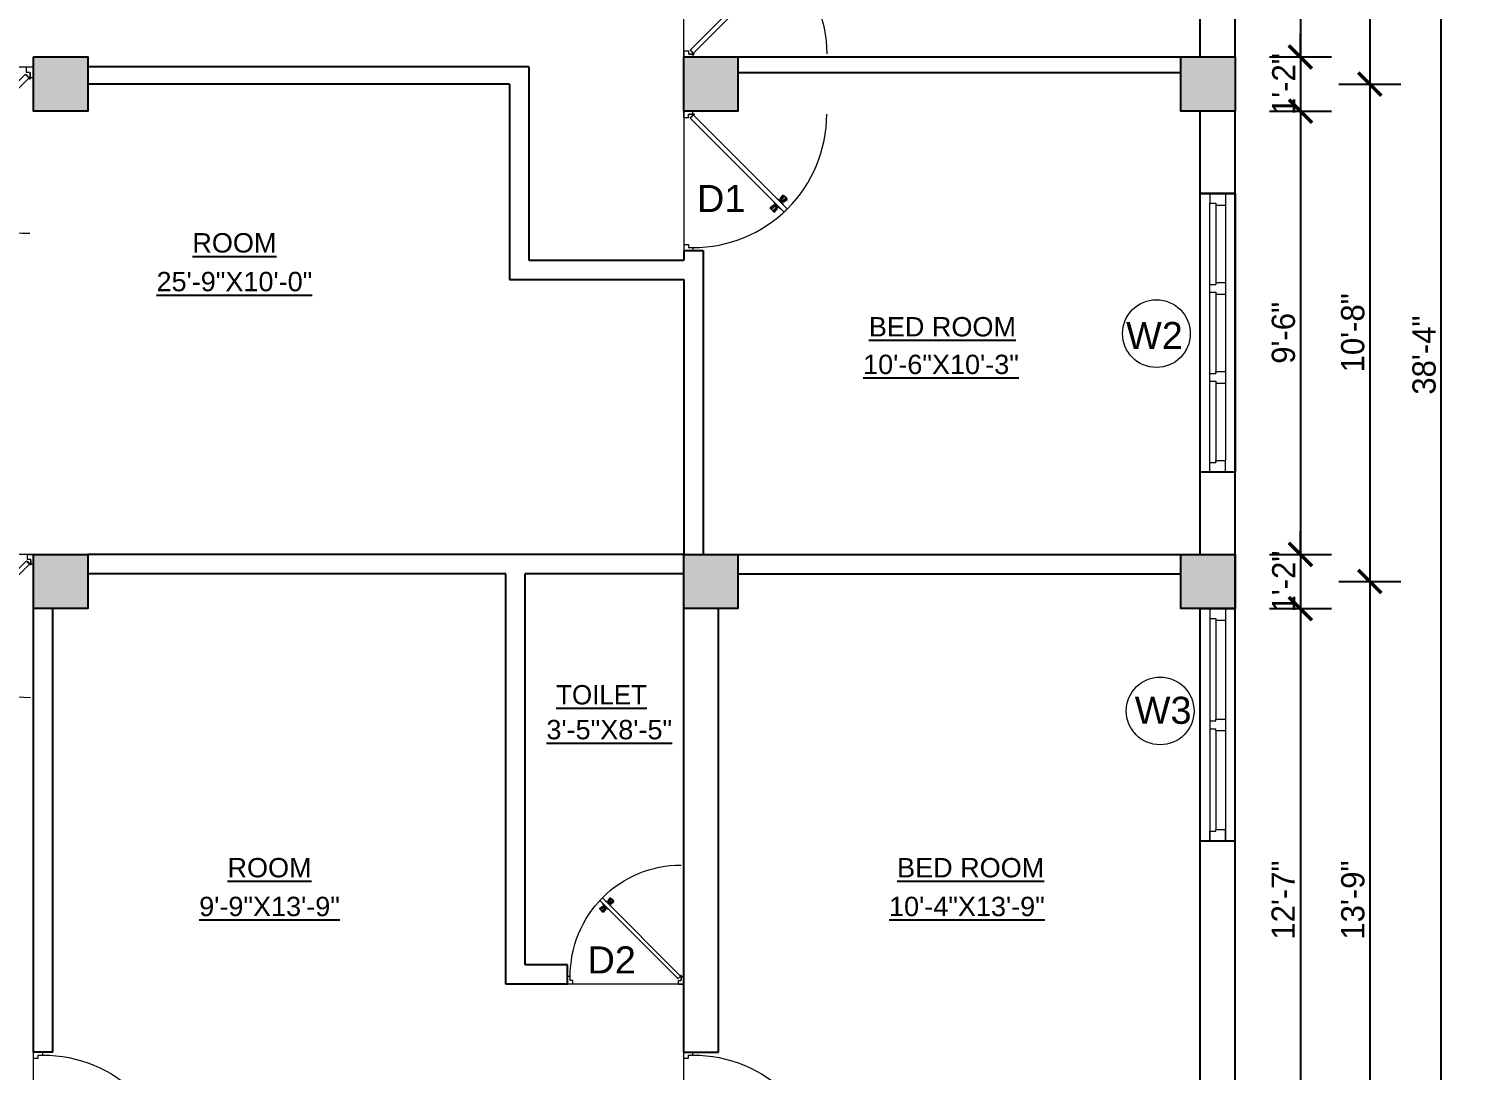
# Model space of a CAD drawing. Header units: inches. Extents: x 1397 to 20304, y -27267 to -746.
# Drawn here: x 10159.1 to 10532, y -17911 to -17642.1 of the extents above; entities that cross this region are included whole.
import ezdxf

# ---------------------------------------------------------------- set-up
doc = ezdxf.new("R2010")
doc.units = ezdxf.units.IN
doc.header["$LTSCALE"] = 17
doc.header["$MEASUREMENT"] = 0
for name, color, linetype, lineweight in [('25 BOT BAR', 12, 'Continuous', 25), ('DOOR & WIN', 1, 'Continuous', 25), ('OUTLINE', 1, 'Continuous', 25), ('PUERTAS', 7, 'Continuous', 9), ('TEXT', 231, 'Continuous', 20), ('WINDOW FRAME PLAN', 162, 'Continuous', 18)]:
    doc.layers.add(name, color=color, linetype=linetype, lineweight=lineweight)
doc.styles.add('ARCHITECTURE', font='stylu.ttf')
doc.styles.add('DIMTEXT', font='arial.ttf', dxfattribs={"height": 6})
doc.dimstyles.new('8 SCALE', dxfattribs={"dimscale": 0, "dimtxt": 6, "dimasz": 6, "dimexe": 8, "dimexo": 8, "dimgap": 1.25, "dimtad": 1, "dimdec": 0, "dimzin": 3, "dimdsep": 46, "dimlunit": 4, "dimtxsty": 'ARCHITECTURE', "dimblk": 'ARCHTICK', "dimcen": 8, "dimdle": 8, "dimclrd": 5, "dimclre": 5, "dimclrt": 7, "dimadec": 0, "dimazin": 0, "dimtfac": 0.75, "dimtdec": 0, "dimtix": 1, "dimtmove": 2, "dimatfit": 3, "dimldrblk": 'ARCHTICK', "dimfxl": 8, "dimfxlon": 1, "dimtolj": 1, "dimtzin": 0, "dimlwd": -1, "dimlwe": -1, "dimarcsym": 0})

# ---------------------------------------------------------------- blocks, each defined once
blk = doc.blocks.new('3ft')
at = {"layer": 'PUERTAS', "color": 6}
for p, q in [((1.01, 2.52), (25.23, 26.74)), ((26.05, 25.92), (25.23, 26.74)), ((26.05, 25.92), (1.77, 1.64)), ((0, 2.4), (0, 0)), ((0.72, 2.4), (0, 2.4)), ((1.6, 0), (0, 0)), ((0.72, 1.52), (0.72, 2.44)), ((0.8, 1.52), (0.72, 1.52)), ((0.8, 1.52), (0.8, 2.41)), ((0.8, 1.2), (0.8, 1.52)), ((1.6, 1.2), (0.8, 1.2)), ((1.57, 1.84), (0.94, 2.47)), ((1.63, 1.89), (0.97, 2.55)), ((1.63, 1.89), (1.57, 1.84)), ((1.77, 1.64), (1.57, 1.84)), ((1.6, 0), (1.6, 1.2)), ((34.4, 0), (34.4, 1.2)), ((34.4, 1.2), (35.2, 1.2)), ((34.4, 0), (36, 0)), ((35.2, 1.2), (35.2, 2.4)), ((35.2, 2.4), (36, 2.4)), ((36, 0), (36, 2.4))]:
    blk.add_line(p, q, dxfattribs=at)
at = {"layer": 'PUERTAS', "color": 1}
for p, q in [((21.67, 25.73), (22.17, 26.23)), ((21.7, 25.82), (22.14, 26.26)), ((22.58, 26.7), (22.14, 26.26)), ((22.67, 26.73), (22.17, 26.23)), ((22.61, 26.67), (22.58, 26.7)), ((23.45, 25.91), (22.79, 26.73)), ((22.49, 24.95), (21.67, 25.61)), ((21.73, 25.79), (21.7, 25.82)), ((22.6, 24.96), (23.02, 25.38)), ((22.61, 24.25), (22.92, 24.72)), ((22.62, 24.13), (22.61, 24.14)), ((22.7, 25.07), (22.71, 25.06)), ((22.82, 25.06), (23.08, 25.32)), ((22.94, 24.95), (22.83, 25.07)), ((22.92, 24.72), (22.92, 24.72)), ((22.93, 24.94), (23.19, 25.21)), ((22.93, 24.84), (22.93, 24.83)), ((23.44, 25.81), (23.02, 25.38)), ((23.34, 25.58), (23.08, 25.32)), ((23.46, 25.47), (23.19, 25.21)), ((23.33, 25.7), (23.34, 25.69)), ((23.45, 25.46), (23.33, 25.57)), ((23.44, 23.31), (23.45, 23.3)), ((23.56, 23.3), (24.03, 23.61)), ((23.57, 25.47), (23.57, 25.47)), ((24.15, 25.79), (23.68, 25.48)), ((23.68, 25.48), (23.68, 25.48)), ((24.03, 23.61), (24.03, 23.62)), ((24.14, 23.62), (24.14, 23.62)), ((24.25, 23.62), (24.51, 23.89)), ((24.27, 25.78), (24.26, 25.79)), ((24.26, 23.29), (24.69, 23.71)), ((24.26, 23.63), (24.37, 23.52)), ((24.26, 23.18), (24.92, 22.37)), ((24.37, 23.52), (24.63, 23.77)), ((24.37, 23.4), (24.37, 23.4)), ((24.78, 24.15), (24.51, 23.89)), ((24.89, 24.03), (24.63, 23.77)), ((25.11, 24.14), (24.69, 23.71)), ((24.77, 24.14), (24.88, 24.03)), ((24.79, 24.38), (24.78, 24.37)), ((24.78, 24.26), (24.78, 24.26)), ((25.1, 24.84), (24.79, 24.38)), ((25, 24.03), (25, 24.03)), ((25.04, 22.36), (25.54, 22.86)), ((25.09, 24.96), (25.1, 24.95)), ((25.1, 22.42), (25.13, 22.39)), ((25.13, 22.39), (25.57, 22.83)), ((25.22, 24.14), (26.03, 23.48)), ((26.04, 23.37), (25.54, 22.86)), ((26.01, 23.27), (25.57, 22.83)), ((25.98, 23.3), (26.01, 23.27))]:
    blk.add_line(p, q, dxfattribs=at)
at = {"layer": 'PUERTAS', "color": 8}
for p, q in [((22.13, 26.28), (21.98, 26.13)), ((22.13, 26.28), (22.27, 26.42)), ((22.29, 26.41), (22.27, 26.42)), ((23.16, 25.52), (22.34, 26.39)), ((23.3, 25.66), (22.5, 26.56)), ((23.41, 25.77), (22.65, 26.71)), ((23.46, 25.83), (22.72, 26.75)), ((22.57, 24.94), (21.65, 25.68)), ((22.63, 24.99), (21.69, 25.75)), ((22.74, 25.1), (21.84, 25.9)), ((22.88, 25.24), (22.01, 26.06)), ((22.69, 24.32), (23.02, 24.83)), ((22.95, 24.96), (22.84, 25.07)), ((22.98, 24.99), (22.86, 25.1)), ((23.03, 25.04), (22.91, 25.15)), ((22.91, 24.53), (23.1, 24.91)), ((23.11, 25.12), (22.99, 25.23)), ((23.13, 24.76), (23.18, 24.99)), ((23.28, 25.3), (23.17, 25.41)), ((23.36, 25.37), (23.25, 25.49)), ((23.31, 24.94), (23.28, 25.08)), ((23.41, 25.43), (23.3, 25.54)), ((23.46, 25.09), (23.32, 25.13)), ((23.44, 25.45), (23.33, 25.56)), ((23.64, 25.27), (23.41, 25.22)), ((23.87, 25.49), (23.49, 25.3)), ((24.08, 25.71), (23.57, 25.38)), ((23.63, 23.38), (24.14, 23.72)), ((23.84, 23.6), (24.22, 23.79)), ((24.07, 23.82), (24.3, 23.88)), ((24.25, 24), (24.39, 23.97)), ((24.25, 23.26), (24.99, 22.34)), ((24.27, 23.64), (24.38, 23.53)), ((24.3, 23.67), (24.41, 23.56)), ((24.3, 23.32), (25.06, 22.38)), ((24.35, 23.72), (24.46, 23.61)), ((24.4, 24.15), (24.43, 24.01)), ((24.41, 23.43), (25.2, 22.53)), ((24.43, 23.8), (24.54, 23.69)), ((24.58, 24.33), (24.52, 24.1)), ((24.55, 23.57), (25.37, 22.7)), ((24.6, 23.97), (24.72, 23.86)), ((24.8, 24.56), (24.61, 24.18)), ((25.02, 24.77), (24.68, 24.26)), ((24.68, 24.05), (24.79, 23.94)), ((24.73, 24.1), (24.85, 23.99)), ((24.76, 24.13), (24.87, 24.02)), ((24.83, 23.85), (25.7, 23.03)), ((24.97, 23.99), (25.87, 23.2)), ((25.08, 24.1), (26.02, 23.34)), ((25.14, 24.15), (26.06, 23.41)), ((25.58, 22.82), (25.43, 22.67)), ((25.58, 22.82), (25.73, 22.97)), ((25.72, 22.98), (25.73, 22.97)), ((0, 0), (36, 0))]:
    blk.add_line(p, q, dxfattribs=at)
at = {"layer": 'PUERTAS', "color": 2}
for p, q in [((21.99, 26.11), (21.98, 26.13)), ((25.42, 22.68), (25.43, 22.67))]:
    blk.add_line(p, q, dxfattribs=at)
at = {"layer": 'PUERTAS', "color": 6}
for radius in [0.155, 0.0752]:
    blk.add_circle((0.82, 2.56), radius, dxfattribs=at)
blk.add_arc((0.82, 2.56), 34.38, 359.7285, 90.0333, dxfattribs=at)
at = {"layer": 'PUERTAS', "color": 1}
for centre, start, end in [((22.73, 26.68), 38.9236, 135), ((22.54, 25.01), 231.0764, 315), ((22.67, 24.2), 135, 225), ((22.77, 25.12), 225, 315), ((22.99, 24.89), 135, 219.7428), ((22.87, 24.78), 315, 39.7428), ((23.28, 25.63), 315, 45), ((23.39, 25.86), 315, 38.9236), ((23.51, 23.36), 225, 315), ((23.51, 25.41), 50.2572, 135), ((23.62, 25.53), 230.2572, 315), ((24.09, 23.56), 50.2572, 135), ((24.2, 23.68), 230.2572, 315), ((24.2, 25.73), 45, 135), ((24.32, 23.23), 135, 218.9236), ((24.42, 23.46), 135, 225), ((24.84, 24.31), 135, 219.7428), ((24.72, 24.21), 315, 39.7428), ((24.94, 23.98), 45, 135), ((25.04, 24.89), 315, 45), ((25.17, 24.08), 51.0764, 135), ((25.98, 23.42), 315, 51.0764), ((24.98, 22.42), 218.9236, 315)]:
    blk.add_arc(centre, 0.08, start, end, dxfattribs=at)
blk = doc.blocks.new('*U2802')
at = {"color": 3, "xscale": -1}
blk.add_blockref('3ft', (42, 0), dxfattribs=at)
blk = doc.blocks.new('ffddd')
at = {"layer": 'DOOR & WIN'}
for p, q in [((-13345.31, -2388.07), (-13345.31, -2316.07)), ((-13336.31, -2316.07), (-13345.31, -2316.07)), ((-13336.31, -2316.07), (-13336.31, -2388.07)), ((-13336.31, -2388.07), (-13345.31, -2388.07)), ((-13336.31, -2388.07), (-13345.31, -2388.07))]:
    blk.add_line(p, q, dxfattribs=at)
at = {"layer": 'WINDOW FRAME PLAN'}
for p, q in [((-13342.81, -2316.07), (-13342.81, -2318.57)), ((-13342.81, -2385.57), (-13342.81, -2318.57)), ((-13342.81, -2318.57), (-13341.31, -2318.57)), ((-13341.31, -2318.57), (-13341.31, -2319.07)), ((-13341.31, -2319.07), (-13341.31, -2339.57)), ((-13341.31, -2319.07), (-13338.81, -2319.07)), ((-13338.81, -2316.07), (-13338.81, -2319.07)), ((-13338.81, -2319.07), (-13338.81, -2385.07)), ((-13342.81, -2339.57), (-13341.31, -2339.57)), ((-13342.81, -2341.57), (-13341.31, -2341.57)), ((-13341.31, -2339.07), (-13338.81, -2339.07)), ((-13341.31, -2341.57), (-13341.31, -2342.07)), ((-13341.31, -2341.57), (-13341.31, -2362.57)), ((-13341.31, -2342.07), (-13338.81, -2342.07)), ((-13342.81, -2362.57), (-13341.31, -2362.57)), ((-13341.31, -2362.07), (-13338.81, -2362.07)), ((-13341.31, -2362.57), (-13341.31, -2362.07)), ((-13342.81, -2364.57), (-13341.31, -2364.57)), ((-13341.31, -2364.57), (-13341.31, -2385.57)), ((-13341.31, -2365.07), (-13338.81, -2365.07)), ((-13342.81, -2388.07), (-13342.81, -2385.57)), ((-13342.81, -2385.57), (-13341.31, -2385.57)), ((-13341.31, -2385.07), (-13338.81, -2385.07)), ((-13341.31, -2385.57), (-13341.31, -2385.07)), ((-13338.81, -2388.07), (-13338.81, -2385.07))]:
    blk.add_line(p, q, dxfattribs=at)
blk = doc.blocks.new('*U3030')
at = {"color": 3}
blk.add_blockref('3ft', (0, 0), dxfattribs=at)
blk = doc.blocks.new('*U3029')
at = {"layer": 'PUERTAS', "color": 2}
for p, q in [((11.61, 30.24), (12.57, 31.2)), ((11.61, 30.24), (39.94, 1.92)), ((40.83, 2.94), (12.57, 31.2)), ((16.34, 30.46), (16.36, 30.48)), ((12.35, 26.47), (12.33, 26.45)), ((0, 0), (0, 2.8)), ((0.93, 2.8), (0, 2.8)), ((1.87, 0), (0, 0)), ((0.93, 1.4), (0.93, 2.8)), ((1.87, 1.4), (0.93, 1.4)), ((1.87, 0), (1.87, 1.4)), ((39.94, 1.92), (40.16, 2.14)), ((40.1, 2.21), (40.86, 2.97)), ((40.1, 2.21), (40.16, 2.14)), ((40.13, 0), (40.13, 1.4)), ((40.13, 1.4), (41.07, 1.4)), ((40.13, 0), (42, 0)), ((40.16, 2.14), (40.9, 2.88)), ((41.07, 1.77), (41.07, 2.81)), ((41.07, 1.4), (41.07, 1.77)), ((41.07, 1.77), (41.16, 1.77)), ((41.16, 1.77), (41.16, 2.85)), ((41.16, 2.8), (42, 2.8)), ((42, 2.8), (42, 0))]:
    blk.add_line(p, q, dxfattribs=at)
at = {"layer": 'PUERTAS', "color": 1}
for p, q in [((13.69, 30.08), (13.7, 30.09)), ((13.83, 30.09), (14.37, 29.73)), ((14.64, 30.23), (15.41, 31.18)), ((14.65, 30.11), (15.14, 29.61)), ((14.78, 29.98), (14.77, 29.97)), ((14.77, 29.84), (15.07, 29.54)), ((15.55, 31.19), (16.13, 30.6)), ((15.62, 31.12), (15.65, 31.15)), ((15.65, 31.15), (16.17, 30.63)), ((15.76, 29.11), (16.71, 29.88)), ((16.72, 30.01), (16.13, 30.6)), ((16.68, 30.12), (16.17, 30.63)), ((16.65, 30.09), (16.68, 30.12)), ((11.62, 27.26), (12.21, 26.67)), ((12.58, 28.16), (11.63, 27.4)), ((11.69, 27.19), (11.66, 27.15)), ((11.66, 27.15), (12.17, 26.64)), ((12.69, 26.12), (12.17, 26.64)), ((12.79, 26.09), (12.21, 26.67)), ((12.72, 26.16), (12.69, 26.12)), ((12.7, 28.16), (13.2, 27.66)), ((12.73, 29.12), (12.72, 29.11)), ((12.72, 28.98), (13.08, 28.44)), ((12.83, 28.03), (12.84, 28.04)), ((13.7, 27.04), (12.93, 26.09)), ((12.97, 28.04), (13.27, 27.74)), ((13.11, 28.16), (12.98, 28.03)), ((13.08, 28.44), (13.08, 28.43)), ((13.09, 28.3), (13.09, 28.3)), ((13.09, 28.17), (13.4, 27.87)), ((13.69, 27.17), (13.2, 27.66)), ((13.57, 27.43), (13.27, 27.74)), ((13.71, 27.56), (13.4, 27.87)), ((13.69, 27.57), (13.56, 27.44)), ((13.56, 27.3), (13.57, 27.3)), ((13.83, 27.55), (13.84, 27.56)), ((13.97, 27.54), (13.96, 27.55)), ((14.51, 27.19), (13.97, 27.54)), ((14.37, 29.73), (14.38, 29.72)), ((14.51, 29.72), (14.5, 29.72)), ((14.63, 29.71), (14.94, 29.41)), ((14.65, 27.2), (14.64, 27.19)), ((14.65, 29.7), (14.78, 29.83)), ((15.25, 29.1), (14.94, 29.41)), ((15.37, 29.24), (15.07, 29.54)), ((15.64, 29.12), (15.14, 29.61)), ((15.23, 29.11), (15.36, 29.24)), ((15.25, 28.97), (15.25, 28.97)), ((15.26, 28.84), (15.25, 28.84)), ((15.62, 28.3), (15.26, 28.84)), ((15.51, 29.24), (15.5, 29.24)), ((15.61, 28.15), (15.62, 28.16))]:
    blk.add_line(p, q, dxfattribs=at)
at = {"layer": 'PUERTAS', "color": 8}
for p, q in [((13.91, 29.99), (14.5, 29.61)), ((14.63, 30.14), (15.5, 31.21)), ((14.69, 30.07), (15.57, 31.16)), ((14.82, 29.94), (15.74, 30.99)), ((14.98, 29.77), (15.94, 30.79)), ((15.31, 29.45), (16.33, 30.41)), ((15.47, 29.29), (16.52, 30.21)), ((15.6, 29.16), (16.69, 30.04)), ((15.67, 29.09), (16.75, 29.96)), ((15.99, 30.81), (16.01, 30.83)), ((16.19, 30.65), (16.01, 30.83)), ((16.19, 30.65), (16.36, 30.48)), ((12.67, 28.18), (11.59, 27.31)), ((12.74, 28.12), (11.65, 27.23)), ((12.87, 27.99), (11.82, 27.06)), ((12, 26.81), (11.98, 26.79)), ((12.15, 26.62), (11.98, 26.79)), ((13.04, 27.82), (12.01, 26.87)), ((12.15, 26.62), (12.33, 26.45)), ((13.36, 27.5), (12.4, 26.48)), ((13.52, 27.34), (12.6, 26.28)), ((13.65, 27.21), (12.77, 26.11)), ((12.82, 28.9), (13.2, 28.3)), ((13.71, 27.14), (12.84, 26.06)), ((13.12, 28.15), (12.99, 28.02)), ((13.14, 28.12), (13.01, 27.99)), ((13.06, 28.65), (13.29, 28.21)), ((13.2, 28.06), (13.07, 27.93)), ((13.3, 27.97), (13.17, 27.84)), ((13.33, 28.39), (13.39, 28.12)), ((13.5, 27.76), (13.37, 27.63)), ((13.59, 27.67), (13.46, 27.54)), ((13.54, 28.18), (13.49, 28.01)), ((13.65, 27.61), (13.52, 27.48)), ((13.71, 28), (13.54, 27.96)), ((13.68, 27.58), (13.55, 27.45)), ((13.92, 27.79), (13.65, 27.86)), ((14.18, 27.53), (13.75, 27.76)), ((14.43, 27.28), (13.83, 27.67)), ((14.16, 29.74), (14.59, 29.52)), ((14.42, 29.48), (14.69, 29.42)), ((14.63, 29.27), (14.8, 29.31)), ((14.66, 29.69), (14.79, 29.82)), ((14.68, 29.66), (14.82, 29.79)), ((14.74, 29.6), (14.87, 29.73)), ((14.8, 29.09), (14.85, 29.26)), ((14.84, 29.51), (14.97, 29.64)), ((15.01, 28.89), (14.95, 29.16)), ((15.04, 29.3), (15.17, 29.43)), ((15.28, 28.62), (15.05, 29.06)), ((15.14, 29.21), (15.27, 29.34)), ((15.52, 28.37), (15.14, 28.97)), ((15.2, 29.15), (15.33, 29.28)), ((15.22, 29.12), (15.35, 29.25)), ((0, 0), (42, 0))]:
    blk.add_line(p, q, dxfattribs=at)
at = {"layer": 'PUERTAS', "color": 2}
for radius in [0.181, 0.0878]:
    blk.add_circle((41.04, 2.99), radius, dxfattribs=at)
at = {"layer": 'PUERTAS', "color": 8}
blk.add_arc((41.04, 2.99), 40.11, 89.9667, 180.2715, dxfattribs=at)
at = {"layer": 'PUERTAS', "color": 1}
for centre, start, end in [((13.76, 30.02), 45, 135), ((14.71, 30.17), 141.0764, 225), ((14.84, 29.91), 135, 225), ((15.48, 31.12), 45, 141.0764), ((11.69, 27.33), 128.9236, 225), ((12.63, 28.09), 45, 128.9236), ((12.79, 29.04), 135, 225), ((12.9, 27.97), 45, 135), ((13.16, 28.24), 140.2572, 225), ((13.02, 28.36), 320.2572, 45), ((13.5, 27.37), 315, 45), ((13.62, 27.1), 321.0764, 45), ((13.77, 27.63), 225, 309.7428), ((13.9, 27.49), 45, 129.7428), ((14.44, 29.79), 225, 309.7428), ((14.57, 29.65), 45, 129.7428), ((14.58, 27.25), 225, 315), ((15.32, 28.91), 140.2572, 225), ((15.18, 29.03), 320.2572, 45), ((15.44, 29.3), 225, 315), ((15.55, 28.23), 315, 45), ((15.7, 29.18), 225, 308.9236), ((12.86, 26.15), 225, 321.0764)]:
    blk.add_arc(centre, 0.0933, start, end, dxfattribs=at)
blk = doc.blocks.new('2ft6in')
at = {"layer": 'PUERTAS', "color": 2}
for p, q in [((0.84, 2.1), (21.02, 22.28)), ((21.71, 21.6), (1.47, 1.37)), ((18.33, 21.76), (18.31, 21.77)), ((21.71, 21.6), (21.02, 22.28)), ((21.18, 18.9), (21.2, 18.89)), ((0, 2), (0, 0)), ((0.6, 2), (0, 2)), ((1.33, 0), (0, 0)), ((0.6, 1.26), (0.6, 2.04)), ((0.67, 1.26), (0.6, 1.26)), ((0.67, 1.26), (0.67, 2.01)), ((0.67, 1), (0.67, 1.26)), ((1.33, 1), (0.67, 1)), ((1.31, 1.53), (0.79, 2.06)), ((1.36, 1.58), (0.81, 2.12)), ((1.36, 1.58), (1.31, 1.53)), ((1.47, 1.37), (1.31, 1.53)), ((1.33, 0), (1.33, 1)), ((28.67, 0), (28.67, 1)), ((28.67, 1), (29.33, 1)), ((28.67, 0), (30, 0)), ((29.33, 1), (29.33, 2)), ((29.33, 2), (30, 2)), ((30, 0), (30, 2))]:
    blk.add_line(p, q, dxfattribs=at)
at = {"layer": 'PUERTAS', "color": 8}
for p, q in [((18.81, 20.78), (18.04, 21.4)), ((18.86, 20.83), (18.08, 21.46)), ((18.95, 20.92), (18.2, 21.58)), ((18.44, 21.9), (18.31, 21.77)), ((19.07, 21.03), (18.34, 21.72)), ((18.44, 21.9), (18.56, 22.02)), ((18.58, 22.01), (18.56, 22.02)), ((19.3, 21.26), (18.61, 22)), ((19.42, 21.38), (18.75, 22.14)), ((19.51, 21.48), (18.88, 22.26)), ((18.91, 20.27), (19.19, 20.69)), ((19.55, 21.53), (18.93, 22.3)), ((19.13, 20.8), (19.03, 20.9)), ((19.15, 20.82), (19.05, 20.92)), ((19.09, 20.44), (19.25, 20.76)), ((19.19, 20.87), (19.1, 20.96)), ((19.25, 20.93), (19.16, 21.02)), ((19.28, 20.63), (19.32, 20.83)), ((19.4, 21.08), (19.31, 21.17)), ((19.47, 21.15), (19.38, 21.24)), ((19.43, 20.78), (19.4, 20.9)), ((19.51, 21.19), (19.42, 21.28)), ((19.55, 20.91), (19.43, 20.94)), ((19.53, 21.21), (19.44, 21.3)), ((19.7, 21.06), (19.51, 21.01)), ((19.89, 21.24), (19.58, 21.08)), ((20.07, 21.42), (19.64, 21.15)), ((19.69, 19.49), (20.12, 19.76)), ((19.87, 19.67), (20.18, 19.83)), ((20.06, 19.85), (20.25, 19.9)), ((20.21, 20), (20.33, 19.97)), ((20.21, 19.38), (20.83, 18.61)), ((20.23, 19.7), (20.32, 19.61)), ((20.25, 19.72), (20.34, 19.63)), ((20.25, 19.43), (20.88, 18.65)), ((20.29, 19.76), (20.38, 19.67)), ((20.33, 20.13), (20.36, 20.01)), ((20.34, 19.53), (21, 18.77)), ((20.36, 19.83), (20.45, 19.74)), ((20.48, 20.28), (20.44, 20.08)), ((20.46, 19.64), (21.14, 18.91)), ((20.5, 19.98), (20.6, 19.89)), ((20.67, 20.47), (20.51, 20.15)), ((20.85, 20.64), (20.57, 20.22)), ((20.57, 20.04), (20.66, 19.95)), ((20.61, 20.09), (20.7, 19.99)), ((20.63, 20.11), (20.72, 20.01)), ((20.69, 19.87), (21.42, 19.19)), ((20.81, 19.99), (21.56, 19.33)), ((20.9, 20.08), (21.68, 19.45)), ((20.95, 20.13), (21.72, 19.51)), ((21.32, 19.01), (21.2, 18.89)), ((21.32, 19.01), (21.44, 19.14)), ((21.43, 19.15), (21.44, 19.14)), ((0, 0), (30, 0))]:
    blk.add_line(p, q, dxfattribs=at)
at = {"layer": 'PUERTAS', "color": 1}
for p, q in [((18.06, 21.44), (18.48, 21.86)), ((18.74, 20.79), (18.06, 21.34)), ((18.08, 21.51), (18.45, 21.88)), ((18.11, 21.49), (18.08, 21.51)), ((18.82, 22.25), (18.45, 21.88)), ((18.9, 22.28), (18.48, 21.86)), ((18.84, 22.23), (18.82, 22.25)), ((18.83, 20.8), (19.18, 21.15)), ((18.84, 20.21), (19.1, 20.6)), ((18.85, 20.11), (18.84, 20.12)), ((18.92, 20.89), (18.93, 20.88)), ((19.54, 21.59), (18.99, 22.27)), ((19.02, 20.88), (19.24, 21.1)), ((19.12, 20.8), (19.03, 20.89)), ((19.1, 20.7), (19.11, 20.69)), ((19.1, 20.6), (19.1, 20.6)), ((19.11, 20.79), (19.33, 21.01)), ((19.54, 21.5), (19.18, 21.15)), ((19.45, 21.31), (19.24, 21.1)), ((19.55, 21.22), (19.33, 21.01)), ((19.45, 21.41), (19.45, 21.41)), ((19.54, 21.22), (19.45, 21.31)), ((19.53, 19.43), (19.54, 19.42)), ((19.64, 21.23), (19.64, 21.23)), ((19.64, 19.42), (20.02, 19.67)), ((19.74, 21.24), (19.73, 21.23)), ((20.12, 21.49), (19.74, 21.24)), ((20.02, 19.67), (20.03, 19.68)), ((20.12, 19.68), (20.12, 19.68)), ((20.21, 19.69), (20.43, 19.9)), ((20.22, 21.48), (20.22, 21.49)), ((20.22, 19.41), (20.57, 19.76)), ((20.22, 19.69), (20.31, 19.6)), ((20.22, 19.32), (20.76, 18.64)), ((20.31, 19.6), (20.52, 19.81)), ((20.31, 19.5), (20.31, 19.5)), ((20.65, 20.12), (20.43, 19.9)), ((20.74, 20.03), (20.52, 19.81)), ((20.93, 20.11), (20.57, 19.76)), ((20.64, 20.11), (20.73, 20.02)), ((20.66, 20.31), (20.65, 20.31)), ((20.65, 20.21), (20.65, 20.22)), ((20.91, 20.7), (20.66, 20.31)), ((20.84, 20.02), (20.83, 20.03)), ((20.86, 18.63), (21.28, 19.05)), ((20.91, 20.8), (20.91, 20.79)), ((20.91, 18.68), (20.94, 18.66)), ((20.94, 18.66), (21.31, 19.03)), ((21.02, 20.12), (21.7, 19.57)), ((21.7, 19.47), (21.28, 19.05)), ((21.67, 19.4), (21.31, 19.03)), ((21.65, 19.42), (21.67, 19.4))]:
    blk.add_line(p, q, dxfattribs=at)
at = {"layer": 'PUERTAS', "color": 2}
for radius in [0.129, 0.0627]:
    blk.add_circle((0.68, 2.14), radius, dxfattribs=at)
at = {"layer": 'PUERTAS', "color": 8}
blk.add_arc((0.68, 2.14), 28.65, 359.7285, 90.0333, dxfattribs=at)
at = {"layer": 'PUERTAS', "color": 1}
for centre, start, end in [((18.78, 20.84), 231.0764, 315), ((18.89, 20.16), 135, 225), ((18.94, 22.23), 38.9236, 135), ((18.97, 20.93), 225, 315), ((19.16, 20.74), 135, 219.7428), ((19.06, 20.65), 315, 39.7428), ((19.4, 21.36), 315, 45), ((19.49, 21.55), 315, 38.9236), ((19.59, 19.47), 225, 315), ((19.6, 21.18), 50.2572, 135), ((19.68, 21.28), 230.2572, 315), ((20.07, 19.63), 50.2572, 135), ((20.17, 21.44), 45, 135), ((20.16, 19.73), 230.2572, 315), ((20.27, 19.36), 135, 218.9236), ((20.35, 19.55), 135, 225), ((20.7, 20.26), 135, 219.7428), ((20.6, 20.17), 315, 39.7428), ((20.78, 19.98), 45, 135), ((20.87, 20.75), 315, 45), ((20.98, 20.07), 51.0764, 135), ((21.65, 19.52), 315, 51.0764), ((20.82, 18.68), 218.9236, 315)]:
    blk.add_arc(centre, 0.0667, start, end, dxfattribs=at)
blk = doc.blocks.new('*U2794')
at = {"color": 3, "xscale": -1}
blk.add_blockref('2ft6in', (42, 0), dxfattribs=at)
blk = doc.blocks.new("5'")
at = {"layer": 'WINDOW FRAME PLAN'}
for p, q in [((10026.35, -7897.24), (10086.35, -7897.24)), ((10026.35, -7897.24), (10026.35, -7901.24)), ((10026.35, -7897.24), (10029.35, -7897.24)), ((10029.35, -7899.74), (10029.35, -7897.24)), ((10054.85, -7899.74), (10054.85, -7897.24)), ((10054.85, -7897.24), (10057.85, -7897.24)), ((10057.85, -7899.74), (10057.85, -7897.24)), ((10086.35, -7897.24), (10083.35, -7897.24)), ((10083.35, -7899.74), (10083.35, -7897.24)), ((10086.35, -7897.24), (10086.35, -7901.24)), ((10026.35, -7901.24), (10086.35, -7901.24)), ((10026.35, -7901.24), (10028.85, -7901.24)), ((10028.85, -7901.24), (10028.85, -7899.74)), ((10028.85, -7899.74), (10029.35, -7899.74)), ((10029.35, -7899.74), (10054.85, -7899.74)), ((10055.35, -7899.74), (10054.85, -7899.74)), ((10055.35, -7901.24), (10055.35, -7899.74)), ((10057.35, -7901.24), (10057.35, -7899.74)), ((10057.85, -7899.74), (10057.35, -7899.74)), ((10057.85, -7899.74), (10083.35, -7899.74)), ((10083.85, -7899.74), (10083.35, -7899.74)), ((10083.85, -7901.24), (10083.85, -7899.74)), ((10086.35, -7901.24), (10083.85, -7901.24))]:
    blk.add_line(p, q, dxfattribs=at)
blk = doc.blocks.new('_ArchTick')
at = {"color": 0, "linetype": 'ByBlock', "const_width": 0.15}
blk.add_lwpolyline([(-0.5, -0.5), (0.5, 0.5)], dxfattribs=at)
blk = doc.blocks.new('*D3216')
at = {"layer": '25 BOT BAR', "color": 5, "transparency": 16777216}
for p, q in [((10487.63, -17502.38), (10487.63, -17657.38)), ((10479.63, -17510.38), (10495.63, -17510.38)), ((10479.63, -17649.38), (10495.63, -17649.38))]:
    blk.add_line(p, q, dxfattribs=at)
at = {"layer": 'Defpoints', "color": 0, "transparency": 16777216}
for p in [(10470.75, -17510.38), (10470.75, -17649.38), (10487.63, -17649.38)]:
    blk.add_point(p, dxfattribs=at)
at = {"layer": '25 BOT BAR', "color": 5, "transparency": 16777216, "xscale": 6, "yscale": 6, "zscale": 6}
for p, rotation in [((10487.63, -17510.38), 90), ((10487.63, -17649.38), 270)]:
    blk.add_blockref('_ArchTick', p, dxfattribs=dict(at, rotation=rotation))
at = {"layer": '25 BOT BAR', "color": 7, "transparency": 16777216, "insert": (10483.16, -17579.88), "char_height": 6, "attachment_point": 5, "rotation": 90, "style": 'ARCHITECTURE'}
blk.add_mtext('\\A1;11\'-7"', dxfattribs=at)
blk = doc.blocks.new('*D3217')
at = {"layer": '25 BOT BAR', "color": 5, "transparency": 16777216}
for p, q in [((10487.63, -17649.38), (10487.63, -17643.38)), ((10479.63, -17649.38), (10495.63, -17649.38)), ((10487.63, -17649.38), (10487.63, -17663.38)), ((10479.63, -17663.38), (10495.63, -17663.38)), ((10487.63, -17663.38), (10487.63, -17669.38))]:
    blk.add_line(p, q, dxfattribs=at)
at = {"layer": 'Defpoints', "color": 0, "transparency": 16777216}
for p in [(10470.75, -17649.38), (10470.75, -17663.38), (10487.63, -17663.38)]:
    blk.add_point(p, dxfattribs=at)
at = {"layer": '25 BOT BAR', "color": 5, "transparency": 16777216, "xscale": 6, "yscale": 6, "zscale": 6}
for p, rotation in [((10487.63, -17649.38), 270), ((10487.63, -17663.38), 90)]:
    blk.add_blockref('_ArchTick', p, dxfattribs=dict(at, rotation=rotation))
at = {"layer": '25 BOT BAR', "color": 7, "transparency": 16777216, "insert": (10483.32, -17656.38), "char_height": 6, "attachment_point": 5, "rotation": 90, "style": 'ARCHITECTURE'}
blk.add_mtext('\\A1;1\'-2"', dxfattribs=at)
blk = doc.blocks.new('*D3218')
at = {"layer": '25 BOT BAR', "color": 5, "transparency": 16777216}
for p, q in [((10487.63, -17655.38), (10487.63, -17785.86)), ((10479.63, -17663.38), (10495.63, -17663.38)), ((10479.63, -17777.86), (10495.63, -17777.86))]:
    blk.add_line(p, q, dxfattribs=at)
at = {"layer": 'Defpoints', "color": 0, "transparency": 16777216}
for p in [(10470.75, -17663.38), (10470.75, -17777.86), (10487.63, -17777.86)]:
    blk.add_point(p, dxfattribs=at)
at = {"layer": '25 BOT BAR', "color": 5, "transparency": 16777216, "xscale": 6, "yscale": 6, "zscale": 6}
for p, rotation in [((10487.63, -17663.38), 90), ((10487.63, -17777.86), 270)]:
    blk.add_blockref('_ArchTick', p, dxfattribs=dict(at, rotation=rotation))
at = {"layer": '25 BOT BAR', "color": 7, "transparency": 16777216, "insert": (10483.26, -17720.62), "char_height": 6, "attachment_point": 5, "rotation": 90, "style": 'ARCHITECTURE'}
blk.add_mtext('\\A1;9\'-6"', dxfattribs=at)
blk = doc.blocks.new('*D3219')
at = {"layer": '25 BOT BAR', "color": 5, "transparency": 16777216}
for p, q in [((10487.63, -17777.86), (10487.63, -17771.86)), ((10479.63, -17777.86), (10495.63, -17777.86)), ((10487.63, -17777.86), (10487.63, -17791.86)), ((10479.63, -17791.86), (10495.63, -17791.86)), ((10487.63, -17791.86), (10487.63, -17797.86))]:
    blk.add_line(p, q, dxfattribs=at)
at = {"layer": 'Defpoints', "color": 0, "transparency": 16777216}
for p in [(10470.75, -17777.86), (10470.75, -17791.86), (10487.63, -17791.86)]:
    blk.add_point(p, dxfattribs=at)
at = {"layer": '25 BOT BAR', "color": 5, "transparency": 16777216, "xscale": 6, "yscale": 6, "zscale": 6}
for p, rotation in [((10487.63, -17777.86), 270), ((10487.63, -17791.86), 90)]:
    blk.add_blockref('_ArchTick', p, dxfattribs=dict(at, rotation=rotation))
at = {"layer": '25 BOT BAR', "color": 7, "transparency": 16777216, "insert": (10483.32, -17784.86), "char_height": 6, "attachment_point": 5, "rotation": 90, "style": 'ARCHITECTURE'}
blk.add_mtext('\\A1;1\'-2"', dxfattribs=at)
blk = doc.blocks.new('*D3220')
at = {"layer": '25 BOT BAR', "color": 5, "transparency": 16777216}
for p, q in [((10487.63, -17783.86), (10487.63, -17950.38)), ((10479.63, -17791.86), (10495.63, -17791.86)), ((10479.63, -17942.38), (10495.63, -17942.38))]:
    blk.add_line(p, q, dxfattribs=at)
at = {"layer": 'Defpoints', "color": 0, "transparency": 16777216}
for p in [(10470.75, -17791.86), (10470.75, -17942.38), (10487.63, -17942.38)]:
    blk.add_point(p, dxfattribs=at)
at = {"layer": '25 BOT BAR', "color": 5, "transparency": 16777216, "xscale": 6, "yscale": 6, "zscale": 6}
for p, rotation in [((10487.63, -17791.86), 90), ((10487.63, -17942.38), 270)]:
    blk.add_blockref('_ArchTick', p, dxfattribs=dict(at, rotation=rotation))
at = {"layer": '25 BOT BAR', "color": 7, "transparency": 16777216, "insert": (10483.16, -17867.12), "char_height": 6, "attachment_point": 5, "rotation": 90, "style": 'ARCHITECTURE'}
blk.add_mtext('\\A1;12\'-7"', dxfattribs=at)
blk = doc.blocks.new('*D3222')
at = {"layer": '25 BOT BAR', "color": 5, "transparency": 16777216}
for p, q in [((10505.56, -17495.38), (10505.56, -17664.38)), ((10497.56, -17503.38), (10513.56, -17503.38)), ((10497.56, -17656.38), (10513.56, -17656.38))]:
    blk.add_line(p, q, dxfattribs=at)
at = {"layer": 'Defpoints', "color": 0, "transparency": 16777216}
for p in [(10463.75, -17503.38), (10463.75, -17656.38), (10505.56, -17656.38)]:
    blk.add_point(p, dxfattribs=at)
at = {"layer": '25 BOT BAR', "color": 5, "transparency": 16777216, "xscale": 6, "yscale": 6, "zscale": 6}
for p, rotation in [((10505.56, -17503.38), 90), ((10505.56, -17656.38), 270)]:
    blk.add_blockref('_ArchTick', p, dxfattribs=dict(at, rotation=rotation))
at = {"layer": '25 BOT BAR', "color": 7, "transparency": 16777216, "insert": (10501.21, -17579.88), "char_height": 6, "attachment_point": 5, "rotation": 90, "style": 'ARCHITECTURE'}
blk.add_mtext('\\A1;12\'-9"', dxfattribs=at)
blk = doc.blocks.new('*D3223')
at = {"layer": '25 BOT BAR', "color": 5, "transparency": 16777216}
for p, q in [((10505.56, -17648.38), (10505.56, -17792.86)), ((10497.56, -17656.38), (10513.56, -17656.38)), ((10497.56, -17784.86), (10513.56, -17784.86))]:
    blk.add_line(p, q, dxfattribs=at)
at = {"layer": 'Defpoints', "color": 0, "transparency": 16777216}
for p in [(10463.75, -17656.38), (10463.75, -17784.86), (10505.56, -17784.86)]:
    blk.add_point(p, dxfattribs=at)
at = {"layer": '25 BOT BAR', "color": 5, "transparency": 16777216, "xscale": 6, "yscale": 6, "zscale": 6}
for p, rotation in [((10505.56, -17656.38), 90), ((10505.56, -17784.86), 270)]:
    blk.add_blockref('_ArchTick', p, dxfattribs=dict(at, rotation=rotation))
at = {"layer": '25 BOT BAR', "color": 7, "transparency": 16777216, "insert": (10501.18, -17720.62), "char_height": 6, "attachment_point": 5, "rotation": 90, "style": 'ARCHITECTURE'}
blk.add_mtext('\\A1;10\'-8"', dxfattribs=at)
blk = doc.blocks.new('*D3224')
at = {"layer": '25 BOT BAR', "color": 5, "transparency": 16777216}
for p, q in [((10505.56, -17776.86), (10505.56, -17957.38)), ((10497.56, -17784.86), (10513.56, -17784.86)), ((10497.56, -17949.38), (10513.56, -17949.38))]:
    blk.add_line(p, q, dxfattribs=at)
at = {"layer": 'Defpoints', "color": 0, "transparency": 16777216}
for p in [(10463.75, -17784.86), (10463.75, -17949.38), (10505.56, -17949.38)]:
    blk.add_point(p, dxfattribs=at)
at = {"layer": '25 BOT BAR', "color": 5, "transparency": 16777216, "xscale": 6, "yscale": 6, "zscale": 6}
for p, rotation in [((10505.56, -17784.86), 90), ((10505.56, -17949.38), 270)]:
    blk.add_blockref('_ArchTick', p, dxfattribs=dict(at, rotation=rotation))
at = {"layer": '25 BOT BAR', "color": 7, "transparency": 16777216, "insert": (10501.2, -17867.12), "char_height": 6, "attachment_point": 5, "rotation": 90, "style": 'ARCHITECTURE'}
blk.add_mtext('\\A1;13\'-9"', dxfattribs=at)
blk = doc.blocks.new('*D3225')
at = {"layer": '25 BOT BAR', "color": 5, "transparency": 16777216}
for p, q in [((10524, -17964.38), (10524, -17488.38)), ((10516, -17496.38), (10532, -17496.38)), ((10516, -17956.38), (10532, -17956.38))]:
    blk.add_line(p, q, dxfattribs=at)
at = {"layer": 'Defpoints', "color": 0, "transparency": 16777216}
for p in [(10470.75, -17496.38), (10524, -17496.38), (10470.75, -17956.38)]:
    blk.add_point(p, dxfattribs=at)
at = {"layer": '25 BOT BAR', "color": 5, "transparency": 16777216, "xscale": 6, "yscale": 6, "zscale": 6}
for p, rotation in [((10524, -17496.38), 90), ((10524, -17956.38), 270)]:
    blk.add_blockref('_ArchTick', p, dxfattribs=dict(at, rotation=rotation))
at = {"layer": '25 BOT BAR', "color": 7, "transparency": 16777216, "insert": (10519.61, -17726.38), "char_height": 6, "attachment_point": 5, "rotation": 90, "style": 'ARCHITECTURE'}
blk.add_mtext('\\A1;38\'-4"', dxfattribs=at)

msp = doc.modelspace()

# ---------------------------------------------------------------- hatches: boundary and pattern name
at = {"layer": 'DOOR & WIN'}
h = msp.add_hatch(color=256, dxfattribs=at)
h.dxf.hatch_style = 1
h.paths.add_polyline_path([(10174.29, -17649.38), (10160.29, -17649.38), (10160.29, -17663.38), (10174.29, -17663.38)])
h = msp.add_hatch(color=256, dxfattribs=at)
h.dxf.hatch_style = 1
h.paths.add_polyline_path([(10342.29, -17649.38), (10328.29, -17649.38), (10328.29, -17663.38), (10342.29, -17663.38)])
h = msp.add_hatch(color=256, dxfattribs=at)
h.dxf.hatch_style = 1
h.paths.add_polyline_path([(10470.75, -17649.38), (10456.75, -17649.38), (10456.75, -17663.38), (10470.75, -17663.38)])
h = msp.add_hatch(color=256, dxfattribs=at)
h.dxf.hatch_style = 1
h.paths.add_polyline_path([(10174.29, -17777.86), (10160.29, -17777.86), (10160.29, -17791.86), (10174.29, -17791.86)])
h = msp.add_hatch(color=256, dxfattribs=at)
h.dxf.hatch_style = 1
h.paths.add_polyline_path([(10342.29, -17777.86), (10328.29, -17777.86), (10328.29, -17791.86), (10342.29, -17791.86)])
h = msp.add_hatch(color=256, dxfattribs=at)
h.dxf.hatch_style = 1
h.paths.add_polyline_path([(10470.75, -17777.86), (10456.75, -17777.86), (10456.75, -17791.86), (10470.75, -17791.86)])

# ---------------------------------------------------------------- linework, layer by layer
at = {"layer": '25 BOT BAR'}
for p, q in [((10288.29, -17651.88), (10174.29, -17651.88)), ((10288.29, -17651.88), (10288.29, -17701.88)), ((10283.29, -17656.38), (10174.29, -17656.38)), ((10283.29, -17656.38), (10283.29, -17706.88)), ((10328.29, -17699.38), (10328.29, -17701.88)), ((10328.29, -17699.38), (10333.29, -17699.38)), ((10333.29, -17699.38), (10333.29, -17777.86)), ((10288.29, -17701.88), (10328.29, -17701.88)), ((10283.29, -17706.88), (10328.29, -17706.88)), ((10328.29, -17706.88), (10328.29, -17777.86)), ((10328.29, -17777.86), (10174.29, -17777.86)), ((10342.29, -17777.86), (10456.75, -17777.86)), ((10282.29, -17782.86), (10174.29, -17782.86)), ((10328.29, -17782.86), (10287.29, -17782.86)), ((10342.29, -17782.86), (10456.75, -17782.86)), ((10160.29, -17906.38), (10160.29, -17791.86)), ((10165.29, -17906.38), (10165.29, -17791.86)), ((10461.75, -17791.86), (10470.75, -17791.86)), ((10461.75, -17851.86), (10470.75, -17851.86)), ((10298.29, -17883.86), (10287.29, -17883.86)), ((10298.29, -17888.86), (10298.29, -17883.86)), ((10298.29, -17888.86), (10282.29, -17888.86)), ((10165.29, -17906.38), (10160.29, -17906.38)), ((10328.29, -17906.38), (10337.29, -17906.38))]:
    msp.add_line(p, q, dxfattribs=at)
at = {"layer": 'DOOR & WIN'}
for p, q in [((10470.75, -17649.38), (10470.75, -17496.38)), ((10461.75, -17649.38), (10461.75, -17510.38)), ((10342.29, -17649.38), (10456.75, -17649.38)), ((10342.29, -17653.38), (10456.75, -17653.38)), ((10461.75, -17777.86), (10461.75, -17663.38)), ((10470.75, -17956.38), (10470.75, -17663.38)), ((10282.29, -17888.86), (10282.29, -17782.86)), ((10287.29, -17883.86), (10287.29, -17782.86)), ((10328.29, -17906.38), (10328.29, -17791.86)), ((10337.29, -17906.38), (10337.29, -17791.86)), ((10461.75, -17942.38), (10461.75, -17791.86))]:
    msp.add_line(p, q, dxfattribs=at)
at = {"layer": 'OUTLINE'}
msp.add_line((10461.75, -17684.62), (10470.75, -17684.62), dxfattribs=at)
for points in [[(10160.29, -17649.38), (10174.29, -17649.38), (10174.29, -17663.38), (10160.29, -17663.38)], [(10328.29, -17649.38), (10342.29, -17649.38), (10342.29, -17663.38), (10328.29, -17663.38)], [(10456.75, -17649.38), (10470.75, -17649.38), (10470.75, -17663.38), (10456.75, -17663.38)], [(10160.29, -17777.86), (10174.29, -17777.86), (10174.29, -17791.86), (10160.29, -17791.86)], [(10328.29, -17777.86), (10342.29, -17777.86), (10342.29, -17791.86), (10328.29, -17791.86)], [(10456.75, -17777.86), (10470.75, -17777.86), (10470.75, -17791.86), (10456.75, -17791.86)]]:
    msp.add_lwpolyline(points, close=True, dxfattribs=at)
at = {"layer": 'TEXT'}
for centre in [(10450.43, -17720.82), (10451.39, -17818.27)]:
    msp.add_circle(centre, 8.75, dxfattribs=at)

# ---------------------------------------------------------------- block references
at = {"layer": '25 BOT BAR', "rotation": 270}
msp.add_blockref("5'", (18365.49, -7765.51), dxfattribs=at)
at = {"layer": 'DOOR & WIN', "rotation": 270}
for p in [(10328.29, -17607.38), (10328.29, -17900.38)]:
    msp.add_blockref('*U2802', p, dxfattribs=at)
at = {"layer": 'DOOR & WIN', "xscale": -1}
for name, p, rotation in [('*U3029', (10118.29, -17651.88), 180), ('*U2802', (10328.29, -17705.38), 270), ('*U2802', (10118.29, -17777.86), 180), ('*U3030', (10160.29, -17942.38), 270)]:
    msp.add_blockref(name, p, dxfattribs=dict(at, rotation=rotation))
at = {"layer": 'DOOR & WIN'}
msp.add_blockref('*U2794', (10286.29, -17888.86), dxfattribs=at)
at = {"layer": 'OUTLINE'}
msp.add_blockref('ffddd', (23807.06, -15368.55), dxfattribs=at)

# ---------------------------------------------------------------- texts
at = {"layer": 'DOOR & WIN', "char_height": 5, "attachment_point": 5}
for s, insert in [('{\\fArial TUR|b0|i0|c162|p34;\\L\\C7;ROOM}', (10212.2, -17697.41)), ('{\\fArial TUR|b0|i0|c0|p34;\\L\\C7;25\'-9"X10\'-0"}', (10212.2, -17707.42)), ('{\\fArial TUR|b0|i0|c0|p34;\\L\\C7;BED ROOM}', (10395.13, -17719.08)), ('{\\fArial TUR|b0|i0|c0|p34;\\L\\C7;10\'-6"X10\'-3"}', (10394.76, -17728.81)), ('{\\L\\C7;TOILET}', (10307.05, -17814.13)), ('{\\fArial TUR|b0|i0|c0|p34;\\L\\C7;3\'-5"X8\'-5"}', (10309.05, -17823.13)), ('{\\fArial TUR|b0|i0|c162|p34;\\L\\C7;ROOM}', (10221.28, -17858.79)), ('{\\fArial TUR|b0|i0|c162|p34;\\L\\C7; \\fArial TUR|b0|i0|c0|p34;BED \\fArial TUR|b0|i0|c162|p34;ROOM}', (10401.46, -17858.79)), ('{\\fArial TUR|b0|i0|c0|p34;\\L\\C7;9\'-9"X13\'-9"}', (10221.28, -17868.8)), ('{\\fArial TUR|b0|i0|c0|p34;\\L\\C7;10\'-4"X13\'-9"}', (10401.46, -17868.8))]:
    msp.add_mtext(s, dxfattribs=dict(at, insert=insert))
at = {"layer": 'TEXT', "style": 'DIMTEXT'}
for s, p in [('D1', (10331.73, -17689.44)), ('W2', (10442.58, -17724.82)), ('W3', (10444.83, -17821.6)), ('D2', (10303.44, -17886.08))]:
    msp.add_text(s, height=7, dxfattribs=at).set_placement(p)

# ---------------------------------------------------------------- dimensions: what is measured, and where the dimension line sits
at = {"layer": '25 BOT BAR'}
for base, p1, p2, picture, middle in [((10524, -17496.38), (10470.75, -17956.38), (10470.75, -17496.38), '*D3225', (10519.61, -17726.38)), ((10505.56, -17656.38), (10463.75, -17503.38), (10463.75, -17656.38), '*D3222', (10501.21, -17579.88)), ((10487.63, -17649.38), (10470.75, -17510.38), (10470.75, -17649.38), '*D3216', (10483.16, -17579.88)), ((10487.63, -17663.38), (10470.75, -17649.38), (10470.75, -17663.38), '*D3217', (10483.32, -17656.38)), ((10505.56, -17784.86), (10463.75, -17656.38), (10463.75, -17784.86), '*D3223', (10501.18, -17720.62)), ((10487.63, -17777.86), (10470.75, -17663.38), (10470.75, -17777.86), '*D3218', (10483.26, -17720.62)), ((10487.63, -17791.86), (10470.75, -17777.86), (10470.75, -17791.86), '*D3219', (10483.32, -17784.86)), ((10505.56, -17949.38), (10463.75, -17784.86), (10463.75, -17949.38), '*D3224', (10501.2, -17867.12)), ((10487.63, -17942.38), (10470.75, -17791.86), (10470.75, -17942.38), '*D3220', (10483.16, -17867.12))]:
    dim = msp.add_linear_dim(base=base, p1=p1, p2=p2, angle=90, dimstyle='8 SCALE', override={"dimscale": 1}, dxfattribs=at)
    dim.commit()
    dim.dimension.update_dxf_attribs({"geometry": picture, "text_midpoint": middle})

doc.saveas('drawing.dxf')
